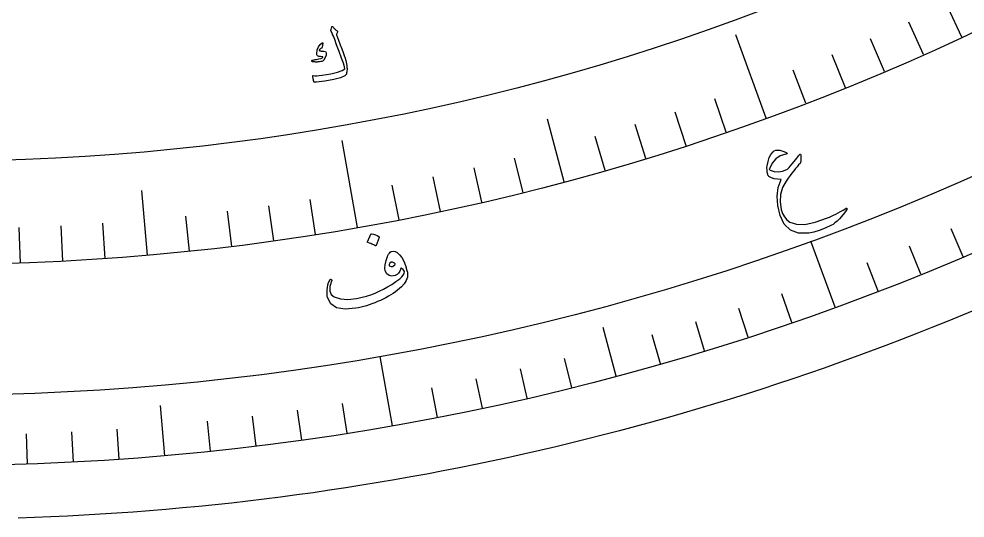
# Model space of a CAD drawing. Header units: millimetres. Extents: x -59 to 59, y -59 to 76.
# Drawn here: x 1.83 to 22.64, y -58.97 to -47.99 of the extents above; entities that cross this region are included whole.
import ezdxf

# ---------------------------------------------------------------- set-up
doc = ezdxf.new("R2010")
doc.units = ezdxf.units.MM
for name, color, linetype in [('CUT_OUTER', 1, 'Continuous'), ('ENGRAVE', 7, 'Continuous'), ('ENGRAVE_FINE', 8, 'Continuous'), ('TEXT', 5, 'Continuous')]:
    doc.layers.add(name, color=color, linetype=linetype)

msp = doc.modelspace()

# ---------------------------------------------------------------- linework, layer by layer
at = {"layer": 'CUT_OUTER'}
msp.add_lwpolyline([(22.9124, -54.3693), (22.5783, -54.5089), (22.2434, -54.6464), (21.9077, -54.7819), (21.5712, -54.9153), (21.2338, -55.0466), (20.8956, -55.1758), (20.5567, -55.303), (20.217, -55.4281), (19.8765, -55.5511), (19.5353, -55.672), (19.1933, -55.7908), (18.8506, -55.9075), (18.5072, -56.0222), (18.1631, -56.1347), (17.8184, -56.2451), (17.4729, -56.3533), (17.1268, -56.4595), (16.78, -56.5635), (16.4327, -56.6654), (16.0847, -56.7652), (15.7361, -56.8628), (15.3869, -56.9583), (15.0371, -57.0516), (14.6867, -57.1428), (14.3358, -57.2318), (13.9844, -57.3187), (13.6324, -57.4035), (13.28, -57.486), (12.927, -57.5664), (12.5735, -57.6447), (12.2196, -57.7207), (11.8652, -57.7946), (11.5103, -57.8663), (11.1551, -57.9359), (10.7994, -58.0032), (10.4432, -58.0684), (10.0868, -58.1314), (9.7299, -58.1922), (9.3726, -58.2508), (9.015, -58.3072), (8.6571, -58.3614), (8.2988, -58.4134), (7.9403, -58.4633), (7.5814, -58.5109), (7.2222, -58.5563), (6.8628, -58.5995), (6.5031, -58.6405), (6.1432, -58.6793), (5.783, -58.7159), (5.4226, -58.7503), (5.062, -58.7824), (4.7013, -58.8124), (4.3403, -58.8401), (3.9792, -58.8657), (3.6179, -58.889), (3.2565, -58.9101), (2.895, -58.9289), (2.5334, -58.9456), (2.1716, -58.96), (1.8098, -58.9722)], dxfattribs=at)
at = {"layer": 'ENGRAVE'}
for points in [[(22.5657, -48.3923), (21.9623, -47.0983)], [(18.2622, -50.1749), (17.5963, -48.3453)], [(13.8196, -51.5756), (13.4501, -50.1965)], [(9.2719, -52.5838), (8.9339, -50.6664)], [(4.6537, -53.1918), (4.5292, -51.7694)], [(19.7756, -54.333), (19.2459, -52.8777)], [(14.9649, -55.8498), (14.6786, -54.7813)], [(10.0403, -56.9416), (9.7714, -55.4164)], [(5.0393, -57.6), (4.9429, -56.4979)]]:
    msp.add_lwpolyline(points, dxfattribs=at)
for radius in [57.82, 57.82, 56.2713, 53.395, 53.395, 51.1235]:
    msp.add_circle((0, 0), radius, dxfattribs=at)
at = {"layer": 'ENGRAVE_FINE'}
for points in [[(21.7177, -48.7788), (21.4009, -48.0673)], [(20.8631, -49.1504), (20.5588, -48.4335)], [(20.0021, -49.507), (19.7104, -48.7849)], [(19.1351, -49.8485), (18.856, -49.1215)], [(17.3837, -50.486), (17.1302, -49.7496)], [(16.5, -50.7817), (16.2593, -50.041)], [(15.6112, -51.0619), (15.3835, -50.3171)], [(14.7177, -51.3266), (14.503, -50.5779)], [(12.9174, -51.8089), (12.729, -51.0533)], [(12.0113, -52.0265), (11.8361, -51.2677)], [(11.1014, -52.2282), (10.9395, -51.4664)], [(10.1882, -52.414), (10.0396, -51.6495)], [(8.3528, -52.7376), (8.231, -51.9684)], [(6.5072, -52.997), (6.4123, -52.224)], [(7.4311, -52.8754), (7.3228, -52.1041)], [(5.5813, -53.1025), (5.4999, -52.328)], [(1.8635, -53.3625), (1.8363, -52.5841)], [(2.7945, -53.3218), (2.7537, -52.5441)], [(3.7246, -53.2649), (3.6703, -52.488)], [(22.5921, -53.2236), (22.3327, -52.6126)], [(21.6598, -53.6098), (21.4111, -52.9944)], [(20.7208, -53.9796), (20.483, -53.36)], [(18.8244, -54.6699), (18.6083, -54.0423)], [(17.8674, -54.9901), (17.6623, -54.3588)], [(16.9049, -55.2935), (16.7109, -54.6588)], [(15.9374, -55.5802), (15.7544, -54.9421)], [(13.9879, -56.1025), (13.8273, -55.4585)], [(13.0067, -56.3381), (12.8574, -55.6913)], [(12.0215, -56.5565), (11.8835, -55.9072)], [(11.0326, -56.7577), (10.9059, -56.1061)], [(9.045, -57.1081), (8.9412, -56.4526)], [(7.0465, -57.389), (6.9656, -56.7302)], [(8.047, -57.2573), (7.9546, -56.6)], [(6.0438, -57.5033), (5.9745, -56.8431)], [(2.0179, -57.7848), (1.9947, -57.1214)], [(3.0261, -57.7408), (2.9913, -57.0779)], [(4.0333, -57.6792), (3.987, -57.017)]]:
    msp.add_lwpolyline(points, dxfattribs=at)
at = {"layer": 'TEXT'}
for points in [[(8.7322, -48.1669), (8.7429, -48.181), (8.7539, -48.1941), (8.7651, -48.2063), (8.7765, -48.2177), (8.7882, -48.2282), (8.8003, -48.2378), (8.8128, -48.2464), (8.8257, -48.2542), (8.831, -48.2589), (8.8336, -48.265), (8.8335, -48.2726), (8.8307, -48.2816), (8.813, -48.3295), (8.8114, -48.3346), (8.8103, -48.3389), (8.8099, -48.3424), (8.81, -48.3449), (8.8547, -48.4576), (8.8945, -48.5595), (8.9292, -48.6507), (8.9589, -48.7311), (8.9834, -48.8008), (9.0025, -48.8596), (9.0164, -48.9076), (9.0249, -48.9447), (9.0379, -49.0153), (9.0408, -49.0379), (9.0426, -49.0609), (9.0433, -49.0841), (9.043, -49.1075), (9.0415, -49.1313), (9.0387, -49.1554), (9.0347, -49.1799), (9.0295, -49.2046), (8.9921, -49.2468), (8.9001, -49.2874), (8.7535, -49.3262), (8.5521, -49.3627), (8.4888, -49.3714), (8.4299, -49.3778), (8.3755, -49.3819), (8.3255, -49.3836), (8.3207, -49.3825), (8.3171, -49.3802), (8.3146, -49.3768), (8.3132, -49.3723), (8.3081, -49.3504), (8.3037, -49.3305), (8.2999, -49.3124), (8.2966, -49.2963), (8.294, -49.282), (8.2919, -49.2693), (8.2903, -49.2581), (8.2893, -49.2485), (8.2891, -49.2431), (8.2905, -49.2398), (8.2935, -49.2386), (8.2983, -49.2396), (8.3338, -49.2441), (8.3787, -49.2442), (8.433, -49.2398), (8.4965, -49.2311), (8.6851, -49.198), (8.831, -49.1629), (8.9341, -49.1259), (8.9945, -49.0874), (8.9864, -49.0435), (8.9629, -48.9654), (8.924, -48.8531), (8.8699, -48.7064), (8.8147, -48.5598), (8.7726, -48.4489), (8.7435, -48.3739), (8.7273, -48.3346), (8.7226, -48.3239), (8.7181, -48.3139), (8.7139, -48.3046), (8.7101, -48.296), (8.7066, -48.2882), (8.7034, -48.2812), (8.7006, -48.2751), (8.6981, -48.2699), (8.6934, -48.2584), (8.691, -48.247), (8.6908, -48.2358), (8.6928, -48.2247), (8.7099, -48.165), (8.7114, -48.1609), (8.7134, -48.1581), (8.7157, -48.1564), (8.7185, -48.156), (8.7222, -48.1573), (8.7257, -48.1596), (8.729, -48.1628), (8.7322, -48.1669)], [(8.4999, -48.518), (8.5026, -48.5179), (8.5051, -48.5185), (8.5074, -48.52), (8.5094, -48.5222), (8.5104, -48.5244), (8.511, -48.5268), (8.5113, -48.5295), (8.5112, -48.5324), (8.4946, -48.6141), (8.4923, -48.6225), (8.4895, -48.6291), (8.4862, -48.634), (8.4824, -48.6371), (8.4653, -48.6453), (8.4512, -48.6548), (8.44, -48.6654), (8.4319, -48.6771), (8.4308, -48.6827), (8.4344, -48.6878), (8.4428, -48.6925), (8.4559, -48.6967), (8.4644, -48.6981), (8.4731, -48.6993), (8.4821, -48.7002), (8.4913, -48.701), (8.5009, -48.7014), (8.5108, -48.7017), (8.5212, -48.7016), (8.532, -48.7013), (8.571, -48.7102), (8.5882, -48.7394), (8.5834, -48.7891), (8.5567, -48.8591), (8.5443, -48.8807), (8.5316, -48.8981), (8.5185, -48.9113), (8.5051, -48.9202), (8.4897, -48.9263), (8.4678, -48.9315), (8.4394, -48.9358), (8.4046, -48.9391), (8.3868, -48.9404), (8.3697, -48.9409), (8.3535, -48.9408), (8.3381, -48.94), (8.3235, -48.9388), (8.3099, -48.9374), (8.2971, -48.9358), (8.2853, -48.9341), (8.2777, -48.9314), (8.272, -48.9278), (8.2682, -48.9234), (8.2663, -48.918), (8.2662, -48.9122), (8.2682, -48.9077), (8.2723, -48.9045), (8.2784, -48.9026), (8.2983, -48.8978), (8.3208, -48.8928), (8.3461, -48.8875), (8.3741, -48.8819), (8.4263, -48.8713), (8.4667, -48.8611), (8.4953, -48.8512), (8.5122, -48.8416), (8.5142, -48.8395), (8.515, -48.837), (8.5147, -48.8342), (8.5133, -48.831), (8.5116, -48.8292), (8.509, -48.8277), (8.5053, -48.8266), (8.5005, -48.8258), (8.4571, -48.8229), (8.4388, -48.8209), (8.4228, -48.817), (8.4091, -48.8112), (8.3976, -48.8035), (8.3873, -48.7939), (8.3804, -48.7834), (8.3769, -48.7719), (8.3767, -48.7595), (8.3888, -48.6734), (8.4134, -48.6044), (8.4504, -48.5526), (8.4999, -48.518)], [(18.4121, -50.9136), (18.4401, -50.8938), (18.4741, -50.8821), (18.5141, -50.8783), (18.5601, -50.8825), (18.5846, -50.8873), (18.6074, -50.8928), (18.6287, -50.899), (18.6484, -50.9058), (18.6666, -50.9133), (18.6831, -50.9213), (18.6979, -50.9296), (18.7111, -50.9385), (18.7212, -50.9481), (18.7215, -50.9562), (18.712, -50.9629), (18.6926, -50.968), (18.5709, -51.0034), (18.4701, -51.0694), (18.3901, -51.1662), (18.3308, -51.2939), (18.3303, -51.301), (18.3328, -51.3074), (18.338, -51.313), (18.3461, -51.3179), (18.4388, -51.3467), (18.5309, -51.3546), (18.6223, -51.3416), (18.713, -51.3078), (18.7282, -51.2986), (18.7464, -51.2831), (18.7678, -51.2614), (18.7922, -51.2334), (18.8353, -51.179), (18.8733, -51.1309), (18.9063, -51.0892), (18.9342, -51.0538), (18.9571, -51.0249), (18.975, -51.0023), (18.9879, -50.9861), (18.9959, -50.9763), (19.0087, -50.9663), (19.018, -50.9675), (19.0239, -50.9799), (19.0264, -51.0036), (19.026, -51.0683), (19.023, -51.1175), (19.0172, -51.1512), (19.0088, -51.1694), (18.975, -51.2042), (18.9399, -51.2429), (18.9036, -51.2857), (18.866, -51.3324), (18.827, -51.3831), (18.7868, -51.4377), (18.7452, -51.4963), (18.7023, -51.5589), (18.6229, -51.7042), (18.5776, -51.8571), (18.5666, -52.0177), (18.59, -52.186), (18.6188, -52.2719), (18.6609, -52.3463), (18.7161, -52.4092), (18.7846, -52.4605), (18.9279, -52.5107), (19.1137, -52.5128), (19.3415, -52.4665), (19.611, -52.3712), (19.6514, -52.3532), (19.6946, -52.333), (19.7406, -52.3105), (19.7894, -52.2858), (19.8408, -52.2588), (19.8946, -52.2294), (19.9508, -52.1975), (20.0095, -52.1632), (20.0198, -52.158), (20.0281, -52.1555), (20.0342, -52.1559), (20.0382, -52.159), (20.0359, -52.183), (20.0073, -52.2291), (19.9524, -52.2972), (19.871, -52.3872), (19.8202, -52.4387), (19.7742, -52.4801), (19.7332, -52.5114), (19.697, -52.5325), (19.5571, -52.5967), (19.427, -52.6466), (19.3068, -52.6823), (19.1966, -52.7038), (18.9741, -52.7035), (18.7951, -52.6384), (18.6596, -52.5092), (18.5675, -52.3161), (18.5158, -52.0974), (18.5027, -51.8929), (18.5277, -51.7027), (18.5907, -51.5268), (18.5066, -51.5205), (18.4358, -51.5088), (18.3785, -51.4916), (18.3346, -51.4691), (18.3211, -51.4585), (18.3099, -51.4457), (18.301, -51.4306), (18.2944, -51.4133), (18.2846, -51.3639), (18.2794, -51.3157), (18.2788, -51.2686), (18.2828, -51.2228), (18.3022, -51.1264), (18.3302, -51.0428), (18.3668, -50.9719), (18.4121, -50.9136)], [(9.5675, -52.7275), (9.5696, -52.7244), (9.5729, -52.7222), (9.5775, -52.7208), (9.5832, -52.7203), (9.6261, -52.7295), (9.6674, -52.7429), (9.7071, -52.7602), (9.7452, -52.7816), (9.7492, -52.7852), (9.7514, -52.7892), (9.7518, -52.7934), (9.7504, -52.798), (9.6828, -52.9752), (9.6799, -52.9796), (9.6754, -52.9814), (9.6694, -52.9805), (9.6618, -52.9768), (9.6552, -52.9737), (9.6449, -52.9691), (9.6309, -52.963), (9.6131, -52.9553), (9.5914, -52.9463), (9.5654, -52.9358), (9.5352, -52.924), (9.5007, -52.9107), (9.4961, -52.9083), (9.4934, -52.9055), (9.4929, -52.9023), (9.4944, -52.8988)], [(10.0154, -53.1085), (10.056, -53.0977), (10.1001, -53.106), (10.1475, -53.1335), (10.1984, -53.18), (10.2481, -53.2437), (10.292, -53.3227), (10.33, -53.4168), (10.3621, -53.5262), (10.3711, -53.5664), (10.3757, -53.6045), (10.3757, -53.6404), (10.3713, -53.6743), (10.3461, -53.7449), (10.302, -53.8162), (10.2388, -53.8881), (10.1564, -53.9604), (10.1089, -53.9957), (10.0592, -54.0299), (10.0076, -54.0628), (9.9539, -54.0946), (9.898, -54.1253), (9.8399, -54.1548), (9.7794, -54.1831), (9.7167, -54.2103), (9.6533, -54.2359), (9.5911, -54.2594), (9.53, -54.281), (9.47, -54.3004), (9.411, -54.3178), (9.3528, -54.3329), (9.2954, -54.3458), (9.2388, -54.3565), (8.9991, -54.3771), (8.8153, -54.3442), (8.6877, -54.2583), (8.6162, -54.1198), (8.6093, -54.0861), (8.6051, -54.0471), (8.6036, -54.0028), (8.6047, -53.9532), (8.6106, -53.8981), (8.6222, -53.8436), (8.6395, -53.7898), (8.6625, -53.7367), (8.6662, -53.7305), (8.6709, -53.7257), (8.6767, -53.7223), (8.6835, -53.7204), (8.6903, -53.7202), (8.6961, -53.7221), (8.7009, -53.7261), (8.7047, -53.7321), (8.7072, -53.739), (8.708, -53.7456), (8.7071, -53.7519), (8.7046, -53.758), (8.6661, -53.8789), (8.6625, -53.9775), (8.6942, -54.0536), (8.7612, -54.1073), (8.8975, -54.1523), (9.0614, -54.1648), (9.2529, -54.1446), (9.4715, -54.0914), (9.566, -54.0604), (9.6598, -54.0245), (9.7527, -53.9837), (9.8447, -53.938), (9.9358, -53.8875), (10.0257, -53.832), (10.1144, -53.7718), (10.2019, -53.7067), (10.2475, -53.6675), (10.2801, -53.6283), (10.2996, -53.5892), (10.3062, -53.5501), (10.294, -53.5263), (10.2781, -53.5055), (10.2585, -53.4876), (10.2351, -53.4725), (10.2326, -53.4721), (10.23, -53.474), (10.2273, -53.4785), (10.2246, -53.4854), (10.2039, -53.5395), (10.1771, -53.5823), (10.1444, -53.6137), (10.1058, -53.6338), (10.031, -53.6489), (9.9692, -53.6377), (9.9204, -53.6001), (9.8846, -53.5363), (9.8738, -53.4761), (9.8802, -53.3989), (9.9034, -53.3047), (9.9435, -53.1936), (9.9574, -53.1654), (9.974, -53.1418), (9.9933, -53.1229), (10.0154, -53.1085)], [(10.094, -53.3996), (10.0998, -53.3887), (10.1003, -53.3788), (10.0952, -53.37), (10.0848, -53.3623), (10.0451, -53.3461), (10.0129, -53.3465), (9.9881, -53.3633), (9.9707, -53.3967), (9.9693, -53.4062), (9.9702, -53.4141), (9.9731, -53.4206), (9.9782, -53.4256), (10.0108, -53.4388), (10.041, -53.4388), (10.0687, -53.4257), (10.094, -53.3996)]]:
    msp.add_lwpolyline(points, close=True, dxfattribs=at)

doc.saveas('drawing.dxf')
